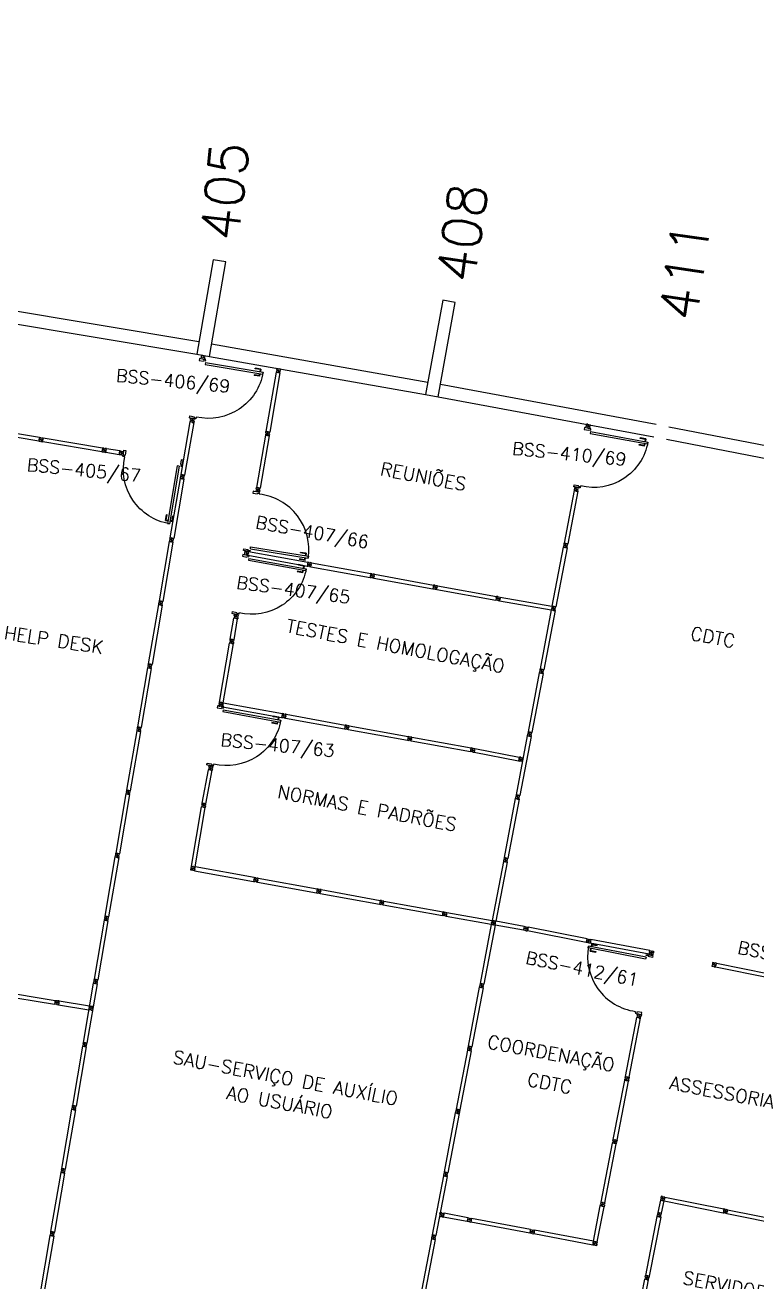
# Model space of a CAD drawing. Extents: x -152 to 150, y 325 to 437.
# Drawn here: x 70 to 81.45, y 406.67 to 426.32 of the extents above; entities that cross this region are included whole.
import ezdxf
from ezdxf.enums import TextEntityAlignment as Align

# ---------------------------------------------------------------- set-up
doc = ezdxf.new("R2010")
doc.units = 0
doc.header["$LTSCALE"] = 0.01
doc.header["$MEASUREMENT"] = 0
doc.header["$PDMODE"] = 98
doc.layers.get('0').update_dxf_attribs({"linetype": 'CONTINUOUS'})
doc.layers.get('DEFPOINTS').update_dxf_attribs({"linetype": 'CONTINUOUS'})
for name, color, linetype in [('ALV', 2, 'CONTINUOUS'), ('DIV', 2, 'CONTINUOUS'), ('DIVISÓRIA', 2, 'CONTINUOUS'), ('ESTR', 3, 'CONTINUOUS'), ('NOPILAR1', 2, 'CONTINUOUS'), ('TEXTO', 2, 'CONTINUOUS'), ('TEXTO-CENTRO-CUSTO', 2, 'CONTINUOUS'), ('TEXTO-ENDEREÇO', 2, 'CONTINUOUS')]:
    doc.layers.add(name, color=color, linetype=linetype)
doc.styles.add('1', font='romans.shx')
doc.styles.add('NOPILAR', font='simplex.shx', dxfattribs={"height": 0.6})
doc.styles.add('UNB-100', font='simplex.shx', dxfattribs={"height": 3})
doc.styles.add('UNB-100-1', font='simplex.shx', dxfattribs={"height": 0.2})
doc.dimstyles.new('1-600', dxfattribs={"dimtxt": 1.1, "dimasz": 2.5, "dimexe": 2, "dimexo": 4, "dimgap": 0.2, "dimtad": 1, "dimdec": 0, "dimzin": 4, "dimdsep": 46, "dimlunit": 6, "dimtxsty": '1', "dimblk1": 'NONE', "dimblk2": 'NONE', "dimsah": 1, "dimcen": 0, "dimclrd": 2, "dimclre": 2, "dimclrt": 2, "dimadec": 0, "dimazin": 0, "dimtfac": 1, "dimtdec": 0, "dimtmove": 2, "dimatfit": 3, "dimldrblk": 'NONE', "dimfxl": 1, "dimtolj": 1, "dimtzin": 0, "dimarcsym": 0})

# ---------------------------------------------------------------- blocks, each defined once
blk = doc.blocks.new('PILAR-SSC')
blk.add_lwpolyline([(0, 0), (0, -1.5), (0.2, -1.5), (0.2, 0)], close=True)
blk = doc.blocks.new('PDV2D-SSC')
for p, q in [((-0.148, 0.925), (-0.108, 0.925)), ((-0.148, 0.925), (-0.148, 0.835)), ((-0.138, 0.835), (-0.148, 0.835)), ((-0.138, 0.915), (-0.108, 0.915)), ((-0.138, 0.915), (-0.138, 0.835)), ((-0.106, 0.965), (-0.076, 0.965)), ((-0.106, 0.05), (-0.106, 0.965)), ((-0.076, 0.05), (-0.076, 0.965)), ((-0.034, 0.925), (-0.074, 0.925)), ((-0.044, 0.915), (-0.074, 0.915)), ((-0.044, 0.915), (-0.044, 0.835)), ((-0.044, 0.835), (-0.034, 0.835)), ((-0.034, 0.925), (-0.034, 0.835)), ((-0.95, 0.05), (-0.97, 0.05)), ((-0.97, 0.05), (-0.97, 0.035)), ((-0.97, 0.035), (-0.97, -0.035)), ((-0.95, 0.02), (-0.95, 0.05)), ((-0.95, 0.02), (-0.94, 0.02)), ((-0.94, -0.05), (-0.94, 0.02)), ((-0.076, 0.05), (-0.106, 0.05)), ((-0.051, 0.02), (-0.061, 0.02)), ((-0.061, -0.05), (-0.061, 0.02)), ((-0.051, 0.05), (-0.031, 0.05)), ((-0.051, 0.02), (-0.051, 0.05)), ((-0.031, 0.05), (-0.031, -0.05)), ((-0.97, -0.035), (-0.97, -0.05)), ((-0.97, -0.05), (-0.94, -0.05)), ((-0.031, -0.05), (-0.061, -0.05))]:
    blk.add_line(p, q)
at = {"color": 1}
blk.add_arc((-0.076, 0.1), 0.865, 90, 183.3214, dxfattribs=at)
blk = doc.blocks.new('DIVMT-SSC')
for p, q in [((0, 0.005), (0, -0.005)), ((0, -0.005), (0, 0.005)), ((-0.03, -0.03), (-0.03, -0.97)), ((0.006, -0.03), (-0.006, -0.03)), ((-0.005, 0), (0.005, 0)), ((0.005, 0), (-0.005, 0)), ((0.006, -0.02), (0.006, -0.03)), ((0.03, -0.03), (0.03, -0.97)), ((0.03, -0.97), (-0.03, -0.97)), ((-0.006, -0.98), (-0.006, -0.97)), ((-0.006, -0.98), (0.006, -0.98)), ((0.005, -0.97), (-0.005, -0.97)), ((0.006, -0.98), (0.006, -0.97)), ((0.006, -1.001), (-0.006, -1.001)), ((0, -0.994), (0, -1.007)), ((0, -1.02), (0, -1.021))]:
    blk.add_line(p, q)
blk.add_lwpolyline([(0.006, -0.02), (-0.006, -0.02), (0.006, -0.02), (0.006, -0.03), (0.03, -0.03), (0.03, -0.008), (0.02, -0.008), (0.02, 0.008), (0.03, 0.008), (0.03, 0.03), (0.006, 0.03), (0.006, 0.02), (-0.006, 0.02), (-0.006, 0.03), (-0.03, 0.03), (-0.03, 0.008), (-0.02, 0.008), (-0.02, -0.008), (-0.03, -0.008), (-0.03, -0.03), (-0.006, -0.03), (-0.006, -0.02), (-0.006, -0.03)])
blk = doc.blocks.new('MTT-SSC')
for p, q in [((-0.006, 0.03), (-0.03, 0.03)), ((-0.03, 0.008), (-0.03, 0.03)), ((-0.03, 0.008), (-0.02, 0.008)), ((-0.02, -0.008), (-0.02, 0.008)), ((-0.006, 0.0205), (-0.006, 0.03)), ((0.006, 0.0205), (-0.006, 0.0205)), ((0.0051, 0), (-0.0051, 0)), ((-0.0051, 0), (0.0051, 0)), ((0, -0.0051), (0, 0.0051)), ((0, 0.0051), (0, -0.0051)), ((0.006, 0.0205), (0.006, 0.03)), ((0.006, 0.03), (0.03, 0.03)), ((0.02, -0.008), (0.02, 0.008)), ((0.03, 0.008), (0.02, 0.008)), ((0.03, 0.008), (0.03, 0.03)), ((-0.03, -0.008), (-0.02, -0.008)), ((-0.03, -0.008), (-0.03, -0.03)), ((-0.03, -0.03), (-0.006, -0.03)), ((-0.03, -0.03), (-0.009, -0.03)), ((-0.009, -0.03), (-0.027, -0.03)), ((-0.006, -0.0205), (-0.006, -0.03)), ((-0.006, -0.0205), (-0.006, -0.03)), ((0.006, -0.0205), (-0.006, -0.0205)), ((-0.006, -0.0205), (0.006, -0.0205)), ((0.006, -0.0205), (0.006, -0.03)), ((0.006, -0.0205), (0.006, -0.03)), ((0.03, -0.03), (0.006, -0.03)), ((0.03, -0.008), (0.02, -0.008)), ((0.03, -0.008), (0.03, -0.03))]:
    blk.add_line(p, q)
blk = doc.blocks.new('MTT')
for p, q in [((-0.008, 0.03), (-0.03, 0.03)), ((-0.03, 0.03), (-0.03, 0.006)), ((-0.0185, 0.006), (-0.03, 0.006)), ((-0.0185, -0.006), (-0.0185, 0.006)), ((-0.008, 0.03), (-0.008, 0.02)), ((-0.008, 0.02), (0.008, 0.02)), ((-0.0051, 0), (0.0051, 0)), ((0, -0.0051), (0, 0.0051)), ((0.008, 0.03), (0.03, 0.03)), ((0.008, 0.03), (0.008, 0.02)), ((0.0205, -0.006), (0.0205, 0.006)), ((0.0205, 0.006), (0.03, 0.006)), ((0.03, 0.006), (0.03, 0.03)), ((-0.03, -0.03), (-0.03, -0.006)), ((-0.0185, -0.006), (-0.03, -0.006)), ((-0.008, -0.03), (-0.03, -0.03)), ((-0.008, -0.02), (0.008, -0.02)), ((-0.008, -0.03), (-0.008, -0.02)), ((0.008, -0.03), (0.008, -0.02)), ((0.008, -0.03), (0.03, -0.03)), ((0.0205, -0.006), (0.03, -0.006)), ((0.03, -0.006), (0.03, -0.03))]:
    blk.add_line(p, q)
blk = doc.blocks.new('*D83')
at = {"layer": 'DEFPOINTS', "color": 0, "transparency": 16777216}
for p in [(47.158, 432.777), (25.872, 428.073), (25.783, 426.576), (87.274, 419.938), (86.97, 418.469)]:
    blk.add_point(p, dxfattribs=at)
at = {"layer": 'TEXTO-CENTRO-CUSTO', "color": 2, "lineweight": -2, "transparency": 16777216}
for p, q in [((26.11, 432.066), (26.377, 436.527)), ((88.086, 423.855), (88.99, 428.216))]:
    blk.add_line(p, q, dxfattribs=at)
blk.add_arc((0.361, 0.52), 434.783, 78.29268, 86.58537, dxfattribs=at)
at = {"layer": 'TEXTO-CENTRO-CUSTO', "color": 2, "transparency": 16777216, "insert": (57.75, 432.689), "char_height": 1.1, "attachment_point": 5, "rotation": 352.4357, "style": '1'}
blk.add_mtext('\\A1;CPD', dxfattribs=at)
blk = doc.blocks.new('_NONE')
at = {"color": 0, "linetype": 'ByBlock'}
blk.add_circle((0, 0), 0.25, dxfattribs=at)
blk = doc.blocks.new('div1')
at = {"layer": 'DIVISÓRIA'}
for p, q in [((80.776, 411.631), (80.786, 411.629)), ((80.786, 411.629), (80.776, 411.631)), ((80.78, 411.625), (80.782, 411.635)), ((80.782, 411.635), (80.78, 411.625)), ((80.802, 411.632), (80.811, 411.63)), ((80.804, 411.595), (81.628, 411.429)), ((80.811, 411.63), (80.809, 411.618)), ((80.816, 411.653), (81.639, 411.488)), ((81.639, 411.488), (81.628, 411.429)), ((81.642, 411.451), (81.632, 411.453)), ((81.635, 411.464), (81.644, 411.462)), ((81.644, 411.462), (81.642, 411.451)), ((81.658, 411.453), (81.668, 411.451)), ((81.664, 411.457), (81.662, 411.447))]:
    blk.add_line(p, q, dxfattribs=at)
blk.add_lwpolyline([(80.802, 411.632), (80.799, 411.62), (80.802, 411.632), (80.811, 411.63), (80.816, 411.653), (80.794, 411.658), (80.792, 411.648), (80.777, 411.651), (80.779, 411.661), (80.757, 411.665), (80.752, 411.642), (80.762, 411.64), (80.759, 411.628), (80.75, 411.63), (80.745, 411.606), (80.767, 411.602), (80.769, 411.612), (80.784, 411.609), (80.782, 411.599), (80.804, 411.595), (80.809, 411.618), (80.799, 411.62), (80.809, 411.618)], dxfattribs=at)
blk = doc.blocks.new('DIVISORIA')
at = {"layer": 'DIV'}
blk.add_line((79.604, 410.858), (79.583, 410.862), dxfattribs=at)
at = {"layer": 'DIVISÓRIA'}
for p, q in [((79.576, 410.827), (79.571, 410.803)), ((79.585, 410.825), (79.576, 410.827)), ((79.578, 410.839), (79.583, 410.862)), ((79.587, 410.837), (79.578, 410.839)), ((79.587, 410.837), (79.585, 410.825)), ((79.593, 410.799), (79.595, 410.809)), ((79.61, 410.806), (79.595, 410.809)), ((79.604, 410.858), (79.602, 410.848)), ((79.618, 410.845), (79.602, 410.848)), ((79.609, 410.796), (79.61, 410.806)), ((79.62, 410.855), (79.618, 410.845)), ((79.62, 410.855), (79.642, 410.851)), ((79.625, 410.817), (79.628, 410.829)), ((79.628, 410.829), (79.625, 410.817)), ((79.625, 410.817), (79.635, 410.816)), ((79.625, 410.817), (79.635, 410.816)), ((79.628, 410.829), (79.637, 410.827)), ((79.628, 410.829), (79.637, 410.827)), ((79.63, 410.792), (79.635, 410.816)), ((79.642, 410.851), (79.637, 410.827)), ((79.593, 410.799), (79.571, 410.803)), ((79.609, 410.796), (79.63, 410.792))]:
    blk.add_line(p, q, dxfattribs=at)
blk = doc.blocks.new('D')
at = {"layer": 'DIVISÓRIA'}
for p, q in [((77.797, 412.169), (77.802, 412.192)), ((77.811, 412.191), (77.802, 412.192)), ((77.808, 412.228), (77.804, 412.204)), ((77.813, 412.202), (77.804, 412.204)), ((77.83, 412.224), (77.808, 412.228)), ((77.813, 412.202), (77.811, 412.191)), ((77.83, 412.224), (77.828, 412.214)), ((77.828, 412.214), (77.844, 412.211)), ((77.846, 412.221), (77.844, 412.211)), ((77.846, 412.221), (77.867, 412.217)), ((77.854, 412.195), (77.851, 412.183)), ((77.851, 412.183), (77.861, 412.181)), ((77.861, 412.181), (77.856, 412.158)), ((77.863, 412.193), (77.867, 412.217)), ((77.819, 412.165), (77.797, 412.169)), ((77.819, 412.165), (77.821, 412.174)), ((77.821, 412.174), (77.837, 412.172)), ((77.835, 412.162), (77.837, 412.172)), ((77.835, 412.162), (77.856, 412.158))]:
    blk.add_line(p, q, dxfattribs=at)
blk = doc.blocks.new('DI')
at = {"layer": 'DIVISÓRIA'}
for p, q in [((76.533, 412.423), (76.529, 412.399)), ((76.55, 412.395), (76.529, 412.399)), ((76.542, 412.421), (76.533, 412.423)), ((76.535, 412.434), (76.54, 412.458)), ((76.545, 412.433), (76.535, 412.434)), ((76.561, 412.454), (76.54, 412.458)), ((76.545, 412.433), (76.542, 412.421)), ((76.55, 412.395), (76.552, 412.405)), ((76.568, 412.402), (76.552, 412.405)), ((76.561, 412.454), (76.559, 412.444)), ((76.575, 412.441), (76.559, 412.444)), ((76.566, 412.392), (76.568, 412.402)), ((76.566, 412.392), (76.588, 412.388)), ((76.577, 412.451), (76.575, 412.441)), ((76.577, 412.451), (76.599, 412.447)), ((76.583, 412.414), (76.585, 412.425)), ((76.585, 412.425), (76.583, 412.414)), ((76.583, 412.414), (76.592, 412.412)), ((76.583, 412.414), (76.592, 412.412)), ((76.585, 412.425), (76.594, 412.424)), ((76.585, 412.425), (76.594, 412.424)), ((76.588, 412.388), (76.592, 412.412)), ((76.588, 412.388), (76.592, 412.409)), ((76.592, 412.409), (76.588, 412.391)), ((76.599, 412.447), (76.594, 412.424))]:
    blk.add_line(p, q, dxfattribs=at)

msp = doc.modelspace()

# ---------------------------------------------------------------- linework, layer by layer
for p, q in [((73.641, 419.038), (73.641, 419.036)), ((73.306, 417.09), (73.306, 417.091))]:
    msp.add_line(p, q)
at = {"layer": 'ALV'}
for p, q in [((69.333, 421.937), (72.72, 421.37)), ((69.3, 421.74), (72.687, 421.173)), ((72.918, 421.336), (76.3, 420.739)), ((72.884, 421.139), (76.265, 420.543)), ((76.499, 420.704), (79.875, 420.079)), ((76.462, 420.507), (79.839, 419.882)), ((80.073, 420.041), (83.444, 419.387)), ((80.035, 419.845), (83.406, 419.191))]:
    msp.add_line(p, q, dxfattribs=at)
at = {"layer": 'DIV'}
for p, q in [((72.581, 420.115), (72.436, 419.291)), ((72.64, 420.105), (72.495, 419.281)), ((72.64, 420.105), (72.581, 420.115)), ((73.76, 419.906), (73.62, 419.092)), ((73.819, 419.896), (73.679, 419.081)), ((73.764, 419.928), (73.76, 419.906)), ((73.76, 419.906), (73.781, 419.903)), ((73.819, 419.896), (73.76, 419.906)), ((73.76, 419.906), (73.784, 419.902)), ((73.781, 419.903), (73.763, 419.906)), ((73.764, 419.928), (73.774, 419.926)), ((73.767, 419.944), (73.77, 419.966)), ((73.767, 419.944), (73.777, 419.942)), ((73.794, 419.962), (73.77, 419.966)), ((73.774, 419.926), (73.777, 419.942)), ((73.786, 419.912), (73.784, 419.902)), ((73.786, 419.912), (73.784, 419.902)), ((73.795, 419.901), (73.785, 419.902)), ((73.786, 419.912), (73.797, 419.91)), ((73.797, 419.91), (73.786, 419.912)), ((73.79, 419.932), (73.8, 419.93)), ((73.8, 419.93), (73.79, 419.932)), ((73.792, 419.952), (73.794, 419.962)), ((73.804, 419.95), (73.792, 419.952)), ((73.796, 419.936), (73.794, 419.926)), ((73.794, 419.926), (73.796, 419.936)), ((73.797, 419.91), (73.796, 419.9)), ((73.797, 419.91), (73.796, 419.9)), ((73.819, 419.896), (73.796, 419.9)), ((73.804, 419.95), (73.806, 419.959)), ((73.806, 419.959), (73.83, 419.955)), ((73.813, 419.92), (73.816, 419.935)), ((73.823, 419.918), (73.813, 419.92)), ((73.826, 419.934), (73.816, 419.935)), ((73.823, 419.918), (73.819, 419.896)), ((73.826, 419.934), (73.83, 419.955)), ((71.264, 419.638), (71.274, 419.697)), ((71.485, 419.662), (71.274, 419.697)), ((71.475, 419.603), (71.485, 419.662)), ((71.485, 419.662), (71.481, 419.638)), ((71.475, 419.603), (71.264, 419.638)), ((72.495, 419.281), (72.436, 419.291)), ((73.616, 419.069), (73.62, 419.091)), ((73.616, 419.069), (73.626, 419.068)), ((73.679, 419.081), (73.62, 419.092)), ((73.644, 419.087), (73.62, 419.091)), ((73.623, 419.052), (73.626, 419.068)), ((73.651, 419.055), (73.638, 419.057)), ((73.639, 419.057), (73.65, 419.055)), ((73.65, 419.055), (73.639, 419.057)), ((73.642, 419.078), (73.644, 419.088)), ((73.642, 419.078), (73.644, 419.087)), ((73.642, 419.078), (73.654, 419.076)), ((73.654, 419.075), (73.642, 419.078)), ((73.646, 419.063), (73.643, 419.05)), ((73.645, 419.061), (73.644, 419.051)), ((73.644, 419.051), (73.645, 419.061)), ((73.654, 419.086), (73.645, 419.087)), ((73.654, 419.076), (73.655, 419.085)), ((73.654, 419.075), (73.655, 419.085)), ((73.655, 419.085), (73.679, 419.081)), ((73.663, 419.045), (73.666, 419.061)), ((73.675, 419.059), (73.666, 419.061)), ((73.675, 419.059), (73.679, 419.081)), ((78.619, 419.067), (78.629, 419.065)), ((78.629, 419.065), (78.619, 419.067)), ((78.625, 419.071), (78.623, 419.061)), ((78.623, 419.061), (78.625, 419.071)), ((73.614, 419.053), (73.61, 419.032)), ((73.61, 419.032), (73.631, 419.028)), ((73.669, 419.022), (73.61, 419.032)), ((73.61, 419.032), (73.634, 419.028)), ((73.631, 419.028), (73.613, 419.031)), ((73.614, 419.053), (73.623, 419.052)), ((73.635, 419.037), (73.634, 419.028)), ((73.635, 419.037), (73.634, 419.028)), ((73.644, 419.026), (73.634, 419.028)), ((73.635, 419.037), (73.647, 419.035)), ((73.647, 419.035), (73.635, 419.037)), ((73.647, 419.035), (73.645, 419.026)), ((73.647, 419.035), (73.645, 419.026)), ((73.669, 419.022), (73.645, 419.026)), ((73.673, 419.043), (73.663, 419.045)), ((73.673, 419.043), (73.669, 419.022)), ((78.589, 419.042), (78.432, 418.219)), ((78.648, 419.031), (78.491, 418.207)), ((78.624, 419.035), (78.612, 419.037)), ((78.626, 419.044), (78.624, 419.035)), ((78.491, 418.207), (78.432, 418.219)), ((77.424, 417.318), (78.233, 417.176)), ((77.435, 417.377), (78.243, 417.235)), ((73.275, 417.084), (73.279, 417.106)), ((73.279, 417.106), (73.299, 417.102)), ((73.338, 417.096), (73.279, 417.106)), ((73.279, 417.106), (73.302, 417.102)), ((73.299, 417.102), (73.282, 417.105)), ((73.301, 417.092), (73.302, 417.102)), ((73.301, 417.092), (73.302, 417.102)), ((73.301, 417.092), (73.313, 417.09)), ((73.313, 417.09), (73.301, 417.092)), ((73.313, 417.1), (73.303, 417.102)), ((73.313, 417.09), (73.314, 417.1)), ((73.313, 417.09), (73.314, 417.1)), ((73.338, 417.096), (73.314, 417.1)), ((73.334, 417.074), (73.338, 417.096)), ((73.211, 416.719), (73.268, 417.046)), ((73.327, 417.036), (73.268, 417.046)), ((73.272, 417.068), (73.269, 417.047)), ((73.292, 417.043), (73.269, 417.047)), ((73.27, 416.709), (73.327, 417.036)), ((73.272, 417.068), (73.282, 417.067)), ((73.275, 417.084), (73.285, 417.082)), ((73.285, 417.082), (73.282, 417.067)), ((73.294, 417.052), (73.292, 417.043)), ((73.294, 417.051), (73.292, 417.042)), ((73.303, 417.04), (73.293, 417.042)), ((73.306, 417.05), (73.294, 417.052)), ((73.294, 417.051), (73.305, 417.049)), ((73.309, 417.07), (73.297, 417.072)), ((73.298, 417.072), (73.308, 417.07)), ((73.308, 417.07), (73.298, 417.072)), ((73.302, 417.064), (73.304, 417.078)), ((73.302, 417.066), (73.304, 417.076)), ((73.304, 417.076), (73.302, 417.066)), ((73.306, 417.05), (73.304, 417.041)), ((73.305, 417.049), (73.304, 417.04)), ((73.304, 417.041), (73.328, 417.037)), ((73.324, 417.076), (73.322, 417.06)), ((73.331, 417.058), (73.322, 417.06)), ((73.334, 417.074), (73.324, 417.076)), ((73.331, 417.058), (73.328, 417.037)), ((73.208, 416.697), (73.211, 416.719)), ((73.211, 416.719), (73.232, 416.715)), ((73.27, 416.709), (73.211, 416.719)), ((73.211, 416.719), (73.235, 416.715)), ((73.232, 416.715), (73.214, 416.718)), ((73.233, 416.705), (73.235, 416.715)), ((73.233, 416.705), (73.235, 416.715)), ((73.233, 416.705), (73.245, 416.703)), ((73.245, 416.703), (73.233, 416.705)), ((73.246, 416.713), (73.236, 416.714)), ((73.245, 416.703), (73.247, 416.713)), ((73.245, 416.703), (73.247, 416.713)), ((73.27, 416.709), (73.247, 416.713)), ((73.267, 416.687), (73.27, 416.709)), ((73.205, 416.681), (73.201, 416.66)), ((73.225, 416.656), (73.201, 416.66)), ((73.205, 416.681), (73.215, 416.68)), ((73.208, 416.697), (73.217, 416.695)), ((73.217, 416.695), (73.215, 416.68)), ((73.226, 416.665), (73.225, 416.656)), ((73.238, 416.663), (73.226, 416.665)), ((73.231, 416.685), (73.241, 416.683)), ((73.241, 416.683), (73.231, 416.685)), ((73.235, 416.679), (73.237, 416.689)), ((73.237, 416.689), (73.235, 416.679)), ((73.238, 416.663), (73.237, 416.653)), ((73.237, 416.653), (73.26, 416.649)), ((73.257, 416.689), (73.254, 416.673)), ((73.264, 416.671), (73.254, 416.673)), ((73.267, 416.687), (73.257, 416.689)), ((73.264, 416.671), (73.26, 416.649)), ((77.026, 414.951), (77.722, 414.818)), ((77.037, 415.01), (77.732, 414.877)), ((72.878, 414.717), (72.881, 414.739)), ((72.881, 414.739), (72.902, 414.735)), ((72.94, 414.729), (72.881, 414.739)), ((72.881, 414.739), (72.905, 414.735)), ((72.902, 414.735), (72.884, 414.738)), ((72.903, 414.725), (72.905, 414.735)), ((72.903, 414.725), (72.905, 414.735)), ((72.916, 414.733), (72.906, 414.734)), ((77.732, 414.877), (77.722, 414.818)), ((77.728, 414.853), (77.726, 414.843)), ((77.735, 414.84), (77.726, 414.842)), ((77.738, 414.852), (77.728, 414.854)), ((77.735, 414.84), (77.738, 414.852)), ((77.75, 414.844), (77.764, 414.841)), ((77.758, 414.849), (77.756, 414.836)), ((77.776, 414.839), (77.777, 414.839)), ((72.772, 414.156), (72.871, 414.679)), ((72.831, 414.146), (72.93, 414.669)), ((72.875, 414.701), (72.871, 414.68)), ((72.895, 414.676), (72.871, 414.68)), ((72.93, 414.669), (72.871, 414.679)), ((72.875, 414.701), (72.885, 414.7)), ((72.878, 414.717), (72.887, 414.715)), ((72.887, 414.715), (72.885, 414.7)), ((72.896, 414.685), (72.895, 414.676)), ((72.908, 414.683), (72.896, 414.685)), ((72.896, 414.684), (72.908, 414.682)), ((72.905, 414.673), (72.896, 414.675)), ((72.912, 414.703), (72.9, 414.705)), ((72.901, 414.705), (72.911, 414.703)), ((72.911, 414.703), (72.901, 414.705)), ((72.903, 414.725), (72.915, 414.723)), ((72.915, 414.723), (72.903, 414.725)), ((72.904, 414.697), (72.907, 414.711)), ((72.905, 414.699), (72.907, 414.709)), ((72.907, 414.709), (72.905, 414.699)), ((72.908, 414.682), (72.906, 414.673)), ((72.908, 414.683), (72.907, 414.673)), ((72.907, 414.673), (72.93, 414.669)), ((72.915, 414.723), (72.917, 414.733)), ((72.915, 414.723), (72.917, 414.733)), ((72.94, 414.729), (72.917, 414.733)), ((72.927, 414.709), (72.924, 414.693)), ((72.934, 414.691), (72.924, 414.693)), ((72.937, 414.707), (72.927, 414.709)), ((72.934, 414.691), (72.93, 414.669)), ((72.937, 414.707), (72.94, 414.729)), ((72.769, 414.134), (72.772, 414.156)), ((72.772, 414.156), (72.793, 414.152)), ((72.831, 414.146), (72.772, 414.156)), ((72.772, 414.156), (72.796, 414.152)), ((72.793, 414.152), (72.775, 414.155)), ((72.794, 414.142), (72.796, 414.152)), ((72.794, 414.142), (72.796, 414.152)), ((72.807, 414.15), (72.797, 414.152)), ((72.806, 414.14), (72.808, 414.15)), ((72.806, 414.14), (72.808, 414.15)), ((72.831, 414.146), (72.808, 414.15)), ((72.828, 414.124), (72.831, 414.146)), ((72.766, 414.118), (72.762, 414.097)), ((72.786, 414.093), (72.762, 414.097)), ((72.766, 414.118), (72.776, 414.117)), ((72.769, 414.134), (72.778, 414.132)), ((72.778, 414.132), (72.776, 414.117)), ((72.792, 414.122), (72.802, 414.12)), ((72.802, 414.12), (72.792, 414.122)), ((72.794, 414.142), (72.806, 414.14)), ((72.806, 414.14), (72.794, 414.142)), ((72.796, 414.116), (72.798, 414.126)), ((72.798, 414.126), (72.796, 414.116)), ((72.798, 414.091), (72.821, 414.086)), ((72.818, 414.126), (72.815, 414.11)), ((72.825, 414.108), (72.815, 414.11)), ((72.828, 414.124), (72.818, 414.126)), ((72.825, 414.108), (72.821, 414.086)), ((72.652, 413.1), (73.577, 412.933)), ((72.655, 413.122), (72.658, 413.138)), ((73.587, 412.992), (72.662, 413.159)), ((73.581, 412.957), (73.583, 412.968)), ((76.588, 412.388), (77.295, 412.262)), ((76.599, 412.447), (77.306, 412.321)), ((77.299, 412.283), (77.302, 412.299)), ((77.797, 412.169), (77.354, 412.25)), ((77.358, 412.272), (77.361, 412.288)), ((77.808, 412.228), (77.365, 412.309)), ((70.533, 411.063), (70.524, 411.003)), ((70.524, 411.003), (70.997, 410.926)), ((70.533, 411.063), (71.007, 410.985)), ((71.007, 410.985), (70.997, 410.926)), ((76.803, 409.36), (76.792, 409.301)), ((79.962, 407.946), (79.978, 407.943)), ((76.527, 407.72), (76.513, 407.722)), ((76.521, 407.727), (76.519, 407.715)), ((76.539, 407.711), (76.542, 407.723)), ((76.539, 407.711), (76.549, 407.709)), ((76.542, 407.723), (76.551, 407.721)), ((76.555, 407.745), (76.544, 407.686)), ((76.916, 407.615), (76.544, 407.685)), ((76.551, 407.72), (76.549, 407.71)), ((76.927, 407.674), (76.555, 407.744)), ((79.035, 407.852), (79.024, 407.854)), ((79.92, 407.751), (79.932, 407.748)), ((79.728, 406.768), (79.706, 406.772))]:
    msp.add_line(p, q, dxfattribs=at)
msp.add_lwpolyline([(78.626, 419.044), (78.614, 419.047), (78.626, 419.044), (78.624, 419.035), (78.648, 419.031), (78.652, 419.052), (78.642, 419.054), (78.645, 419.07), (78.655, 419.068), (78.659, 419.09), (78.635, 419.094), (78.634, 419.085), (78.622, 419.087), (78.624, 419.096), (78.6, 419.101), (78.596, 419.079), (78.606, 419.077), (78.603, 419.062), (78.593, 419.063), (78.589, 419.042), (78.612, 419.037), (78.614, 419.047), (78.612, 419.037)], dxfattribs=at)
at = {"layer": 'DIVISÓRIA'}
for p, q in [((77.369, 417.353), (77.365, 417.329)), ((77.387, 417.325), (77.365, 417.329)), ((77.379, 417.351), (77.369, 417.353)), ((77.372, 417.364), (77.376, 417.388)), ((77.381, 417.363), (77.372, 417.364)), ((77.398, 417.384), (77.376, 417.388)), ((77.381, 417.363), (77.379, 417.351)), ((77.387, 417.325), (77.389, 417.335)), ((77.404, 417.332), (77.389, 417.335)), ((77.395, 417.354), (77.405, 417.352)), ((77.405, 417.352), (77.395, 417.354)), ((77.398, 417.384), (77.396, 417.374)), ((77.411, 417.371), (77.396, 417.374)), ((77.399, 417.348), (77.401, 417.358)), ((77.401, 417.358), (77.399, 417.348)), ((77.403, 417.322), (77.404, 417.332)), ((77.403, 417.322), (77.424, 417.318)), ((77.413, 417.381), (77.411, 417.371)), ((77.413, 417.381), (77.435, 417.377)), ((77.419, 417.344), (77.421, 417.355)), ((77.421, 417.355), (77.419, 417.344)), ((77.419, 417.344), (77.429, 417.342)), ((77.419, 417.344), (77.429, 417.342)), ((77.421, 417.355), (77.431, 417.354)), ((77.421, 417.355), (77.431, 417.354)), ((77.435, 417.377), (77.424, 417.318)), ((77.424, 417.318), (77.429, 417.342)), ((77.424, 417.318), (77.428, 417.339)), ((77.428, 417.339), (77.425, 417.321)), ((77.43, 417.353), (77.429, 417.343)), ((77.435, 417.377), (77.431, 417.354)), ((76.971, 414.985), (76.967, 414.961)), ((76.989, 414.958), (76.967, 414.961)), ((76.981, 414.983), (76.971, 414.985)), ((76.974, 414.997), (76.978, 415.021)), ((76.983, 414.995), (76.974, 414.997)), ((77, 415.017), (76.978, 415.021)), ((76.983, 414.995), (76.981, 414.983)), ((76.989, 414.958), (76.991, 414.967)), ((77.006, 414.965), (76.991, 414.967)), ((76.997, 414.987), (77.007, 414.985)), ((77.007, 414.985), (76.997, 414.987)), ((77, 415.017), (76.998, 415.007)), ((77.014, 415.004), (76.998, 415.007)), ((77.001, 414.981), (77.003, 414.991)), ((77.003, 414.991), (77.001, 414.981)), ((77.005, 414.955), (77.006, 414.965)), ((77.005, 414.955), (77.026, 414.951)), ((77.015, 415.014), (77.014, 415.004)), ((77.015, 415.014), (77.037, 415.01)), ((77.021, 414.976), (77.023, 414.988)), ((77.023, 414.988), (77.021, 414.976)), ((77.021, 414.976), (77.031, 414.974)), ((77.021, 414.976), (77.031, 414.974)), ((77.023, 414.988), (77.033, 414.986)), ((77.023, 414.988), (77.033, 414.986)), ((77.037, 415.01), (77.026, 414.951)), ((77.026, 414.951), (77.031, 414.974)), ((77.026, 414.951), (77.03, 414.971)), ((77.03, 414.971), (77.027, 414.954)), ((77.032, 414.985), (77.031, 414.975)), ((77.037, 415.01), (77.033, 414.986)), ((76.599, 412.447), (76.588, 412.388)), ((76.594, 412.423), (76.592, 412.413)), ((77.808, 412.228), (77.797, 412.169)), ((77.797, 412.169), (77.801, 412.189)), ((77.801, 412.189), (77.798, 412.172)), ((77.804, 412.203), (77.802, 412.193)), ((77.811, 412.191), (77.802, 412.192)), ((77.813, 412.202), (77.804, 412.204)), ((77.811, 412.191), (77.813, 412.202)), ((77.854, 412.195), (77.863, 412.193)), ((78.893, 407.307), (79, 407.858)), ((79.94, 407.95), (79.897, 407.755)), ((79.956, 407.744), (79.999, 407.939)), ((76.927, 407.674), (76.916, 407.615)), ((76.927, 407.674), (76.923, 407.651)), ((76.949, 407.67), (76.927, 407.674)), ((76.949, 407.67), (76.947, 407.66)), ((76.964, 407.667), (76.963, 407.657)), ((76.964, 407.667), (76.986, 407.663)), ((76.982, 407.639), (76.986, 407.663)), ((78.952, 407.296), (79.059, 407.847)), ((76.916, 407.615), (76.92, 407.639)), ((76.916, 407.615), (76.92, 407.636)), ((76.938, 407.611), (76.916, 407.615)), ((76.92, 407.636), (76.917, 407.618)), ((76.93, 407.637), (76.92, 407.639)), ((76.93, 407.637), (76.92, 407.639)), ((76.922, 407.65), (76.921, 407.64)), ((76.932, 407.649), (76.923, 407.651)), ((76.932, 407.649), (76.923, 407.651)), ((76.93, 407.637), (76.932, 407.649)), ((76.932, 407.649), (76.93, 407.637)), ((76.938, 407.611), (76.939, 407.621)), ((76.939, 407.621), (76.955, 407.618)), ((76.956, 407.638), (76.946, 407.64)), ((76.946, 407.64), (76.956, 407.638)), ((76.947, 407.66), (76.963, 407.657)), ((76.95, 407.634), (76.952, 407.644)), ((76.952, 407.644), (76.95, 407.634)), ((76.953, 407.608), (76.955, 407.618)), ((76.953, 407.608), (76.975, 407.604)), ((76.972, 407.641), (76.97, 407.629)), ((76.97, 407.629), (76.979, 407.628)), ((76.972, 407.641), (76.982, 407.639)), ((76.979, 407.628), (76.975, 407.604)), ((78.923, 407.27), (78.911, 407.272)), ((78.93, 407.3), (78.915, 407.303)), ((78.915, 407.293), (78.917, 407.302)), ((78.915, 407.293), (78.927, 407.291)), ((78.918, 407.278), (78.915, 407.264)), ((78.927, 407.291), (78.928, 407.3)), ((78.913, 407.252), (78.913, 407.251)), ((79.699, 406.737), (79.695, 406.713)), ((79.716, 406.709), (79.695, 406.713)), ((79.709, 406.735), (79.699, 406.737)), ((79.702, 406.749), (79.706, 406.772)), ((79.711, 406.747), (79.702, 406.749)), ((79.711, 406.747), (79.709, 406.735)), ((79.716, 406.709), (79.718, 406.719)), ((79.734, 406.716), (79.718, 406.719)), ((79.728, 406.768), (79.726, 406.758)), ((79.742, 406.755), (79.726, 406.758)), ((79.732, 406.706), (79.734, 406.716)), ((79.732, 406.706), (79.754, 406.702)), ((79.743, 406.765), (79.742, 406.755)), ((79.743, 406.765), (79.765, 406.761)), ((79.749, 406.727), (79.751, 406.739)), ((79.751, 406.739), (79.749, 406.727)), ((79.749, 406.727), (79.758, 406.725)), ((79.749, 406.727), (79.758, 406.725)), ((79.751, 406.739), (79.76, 406.737)), ((79.751, 406.739), (79.76, 406.737)), ((79.754, 406.702), (79.758, 406.725)), ((79.765, 406.761), (79.76, 406.737))]:
    msp.add_line(p, q, dxfattribs=at)

# ---------------------------------------------------------------- block references
msp.add_blockref('div1', (0, 0))
at = {"layer": 'DIV', "xscale": -1}
for name, p, rotation in [('PDV2D-SSC', (72.785, 421.127), 260.488488199056), ('PDV2D-SSC', (78.809, 420.048), 259.6855385849885), ('PDV2D-SSC', (72.496, 419.462), 170.4884881990557), ('PDV2D-SSC', (73.464, 418.066), 259.7582942537618), ('DIVMT-SSC', (73.066, 415.698), 170.2460990848287), ('PDV2D-SSC', (73.067, 415.699), 259.7582942537618), ('DIVMT-SSC', (72.627, 413.135), 170.2460990848287), ('MTT-SSC', (76.52, 407.72), 349.7818341011749)]:
    msp.add_blockref(name, p, dxfattribs=dict(at, rotation=rotation))
at = {"layer": 'DIV'}
for name, p, rotation in [('MTT', (72.785, 421.125), 350.2439024390236), ('DIVMT-SSC', (73.964, 420.917), 350.2439024390236), ('MTT-SSC', (72.616, 420.139), 170.4884881990293), ('MTT-SSC', (78.809, 420.047), 259.4409528249609), ('MTT', (78.809, 420.047), 349.4409528249561), ('DIVMT-SSC', (70.252, 419.838), 260.4884881990276), ('DIVMT-SSC', (71.239, 419.673), 260.4884881990276), ('MTT-SSC', (71.51, 419.627), 260.4884881990276), ('DIVMT-SSC', (72.461, 419.256), 350.2439024390236), ('PDV2D-SSC', (73.464, 418.065), 260.7317072700915), ('DIVMT-SSC', (72.291, 418.27), 350.2439024390236), ('DIVMT-SSC', (78.455, 418.183), 349.196367064957), ('DIVMT-SSC', (72.122, 417.283), 350.2439024390236), ('DIVMT-SSC', (78.268, 417.2), 349.196367064957), ('DIVMT-SSC', (71.952, 416.297), 350.2439024390236), ('DIVMT-SSC', (78.08, 416.217), 349.196367064957), ('DIVMT-SSC', (71.782, 415.311), 350.2439024390236), ('DIVMT-SSC', (77.893, 415.234), 349.196367064957), ('MTT-SSC', (77.757, 414.842), 349.3832126683273), ('DIVMT-SSC', (71.613, 414.325), 350.2439024390236), ('DIVMT-SSC', (77.705, 414.251), 349.196367064957), ('DIVMT-SSC', (71.443, 413.339), 350.2439024390236), ('DIVMT-SSC', (77.518, 413.268), 349.196367064957), ('DIVMT-SSC', (71.274, 412.353), 350.2439024390236), ('DIVMT-SSC', (77.33, 412.285), 349.196367064957), ('PDV2D-SSC', (79.778, 411.813), 79.09308144855636), ('DIVMT-SSC', (71.104, 411.366), 350.2439024390236), ('DIVMT-SSC', (69.511, 411.199), 80.73170731710407), ('DIVMT-SSC', (77.142, 411.303), 349.196367064957), ('MTT-SSC', (70.499, 411.038), 170.7317073171043), ('MTT-SSC', (71.032, 410.951), 170.7317073171043), ('DIVMT-SSC', (70.935, 410.38), 350.2439024390236), ('DIVMT-SSC', (76.955, 410.32), 349.196367064957), ('DIVMT-SSC', (70.765, 409.394), 350.2439024390236), ('DIVMT-SSC', (76.767, 409.337), 349.196367064957), ('DIVMT-SSC', (70.596, 408.408), 350.2439024390236), ('DIVMT-SSC', (76.58, 408.354), 349.196367064957), ('DIVMT-SSC', (70.426, 407.422), 350.2439024390236), ('DIVMT-SSC', (76.392, 407.371), 349.196367064957)]:
    msp.add_blockref(name, p, dxfattribs=dict(at, rotation=rotation))
for name in ['DI', 'D', 'DIVISORIA']:
    msp.add_blockref(name, (0, 0), dxfattribs=at)
at = {"layer": 'DIVISÓRIA'}
for p, rotation in [((73.464, 418.065), 79.74662730250387), ((74.448, 417.887), 79.74662730250387), ((75.432, 417.709), 79.74662730250387), ((76.416, 417.531), 79.74662730250387), ((73.066, 415.698), 79.74662730250387), ((74.05, 415.52), 79.74662730250387), ((75.034, 415.342), 79.74662730250387), ((76.018, 415.164), 79.74662730250387), ((73.612, 412.957), 79.74662730250387), ((74.596, 412.779), 79.74662730250387), ((75.58, 412.601), 79.74662730250387), ((79.976, 407.974), 78.63171393034895), ((79.921, 407.72), 349.0229969838995), ((80.956, 407.777), 78.63171393034895)]:
    msp.add_blockref('DIVMT-SSC', p, dxfattribs=dict(at, rotation=rotation))
at = {"layer": 'DIVISÓRIA', "xscale": -1}
for p, rotation in [((78.816, 412), 258.9184194669975), ((79.799, 411.817), 259.4184194669977), ((79.416, 409.846), 169.0229969839129), ((79.226, 408.864), 169.0229969839129), ((79.035, 407.882), 169.0229969839129), ((77.934, 407.455), 259.4184194669977), ((78.917, 407.272), 259.4184194669977), ((79.539, 405.755), 169.0229969835877)]:
    msp.add_blockref('DIVMT-SSC', p, dxfattribs=dict(at, rotation=rotation))
at = {"layer": 'ESTR'}
for p, rotation in [((72.943, 422.651), 350.2439024390236), ((76.534, 422.018), 349.7560975609763)]:
    msp.add_blockref('PILAR-SSC', p, dxfattribs=dict(at, rotation=rotation))

# ---------------------------------------------------------------- texts
at = {"layer": 'NOPILAR1', "style": 'NOPILAR'}
for s, rotation, p in [('405', 83.505, (73.334, 422.924)), ('408', 81.8126, (77.025, 422.267)), ('411', 81.8126, (80.506, 421.669))]:
    msp.add_text(s, height=0.6, rotation=rotation, dxfattribs=at).set_placement(p)
at = {"layer": 'TEXTO', "style": 'UNB-100'}
for s, height, rotation, p in [('REUNIÕES', 0.2075, 349.3606, (76.212, 419.16)), ('HELP DESK', 0.2075, 351.2682, (70.435, 416.605)), ('TESTES E HOMOLOGAÇÃO', 0.20751, 349.3606, (75.778, 416.509)), ('CDTC', 0.2075, 349.3606, (80.742, 416.647)), ('NORMAS E PADRÕES', 0.20751, 349.3606, (75.332, 413.975)), ('COORDENAÇÃO', 0.20751, 349.3606, (78.211, 410.142)), ('SAU-SERVIÇO DE AUXÍLIO', 0.20751, 349.3606, (74.057, 409.758)), ('CDTC', 0.2075, 349.3606, (78.188, 409.674)), ('ASSESSORIA', 0.2075, 349.3606, (80.883, 409.533)), ('AO USUÁRIO', 0.2075, 349.3606, (73.964, 409.377)), ('SERVIDOR', 0.2075, 349.3606, (80.932, 406.515))]:
    msp.add_text(s, height=height, rotation=rotation, dxfattribs=at).set_placement(p, align=Align.CENTER)
at = {"layer": 'TEXTO-ENDEREÇO', "style": 'UNB-100-1'}
for s, rotation, p in [('BSS-406/69', 354.332, (72.308, 420.658)), ('BSS-410/69', 354.332, (78.506, 419.516)), ('BSS-405/67', 354.332, (70.912, 419.262)), ('BSS-407/66', 349.7092, (74.476, 418.295)), ('BSS-407/65', 352.3045, (74.186, 417.393)), ('BSS-407/63', 354.332, (73.941, 414.962)), ('BSS-414/61', 348.5074, (82.012, 411.628)), ('BSS-412/61', 348.5074, (78.694, 411.47))]:
    msp.add_text(s, height=0.2, rotation=rotation, dxfattribs=at).set_placement(p, align=Align.CENTER)

# ---------------------------------------------------------------- dimensions: what is measured, and where the dimension line sits
at = {"layer": 'TEXTO-CENTRO-CUSTO'}
dim = msp.add_angular_dim_2l(base=(47.158, 432.777), line1=((87.274, 419.938), (86.97, 418.469)), line2=((25.872, 428.073), (25.783, 426.576)), text='CPD', dimstyle='1-600', override={"dimazin": 1}, dxfattribs=at)
dim.commit()
dim.dimension.update_dxf_attribs({"geometry": '*D83', "text_midpoint": (57.75, 432.689), "dimtype": 162})

doc.saveas('drawing.dxf')
